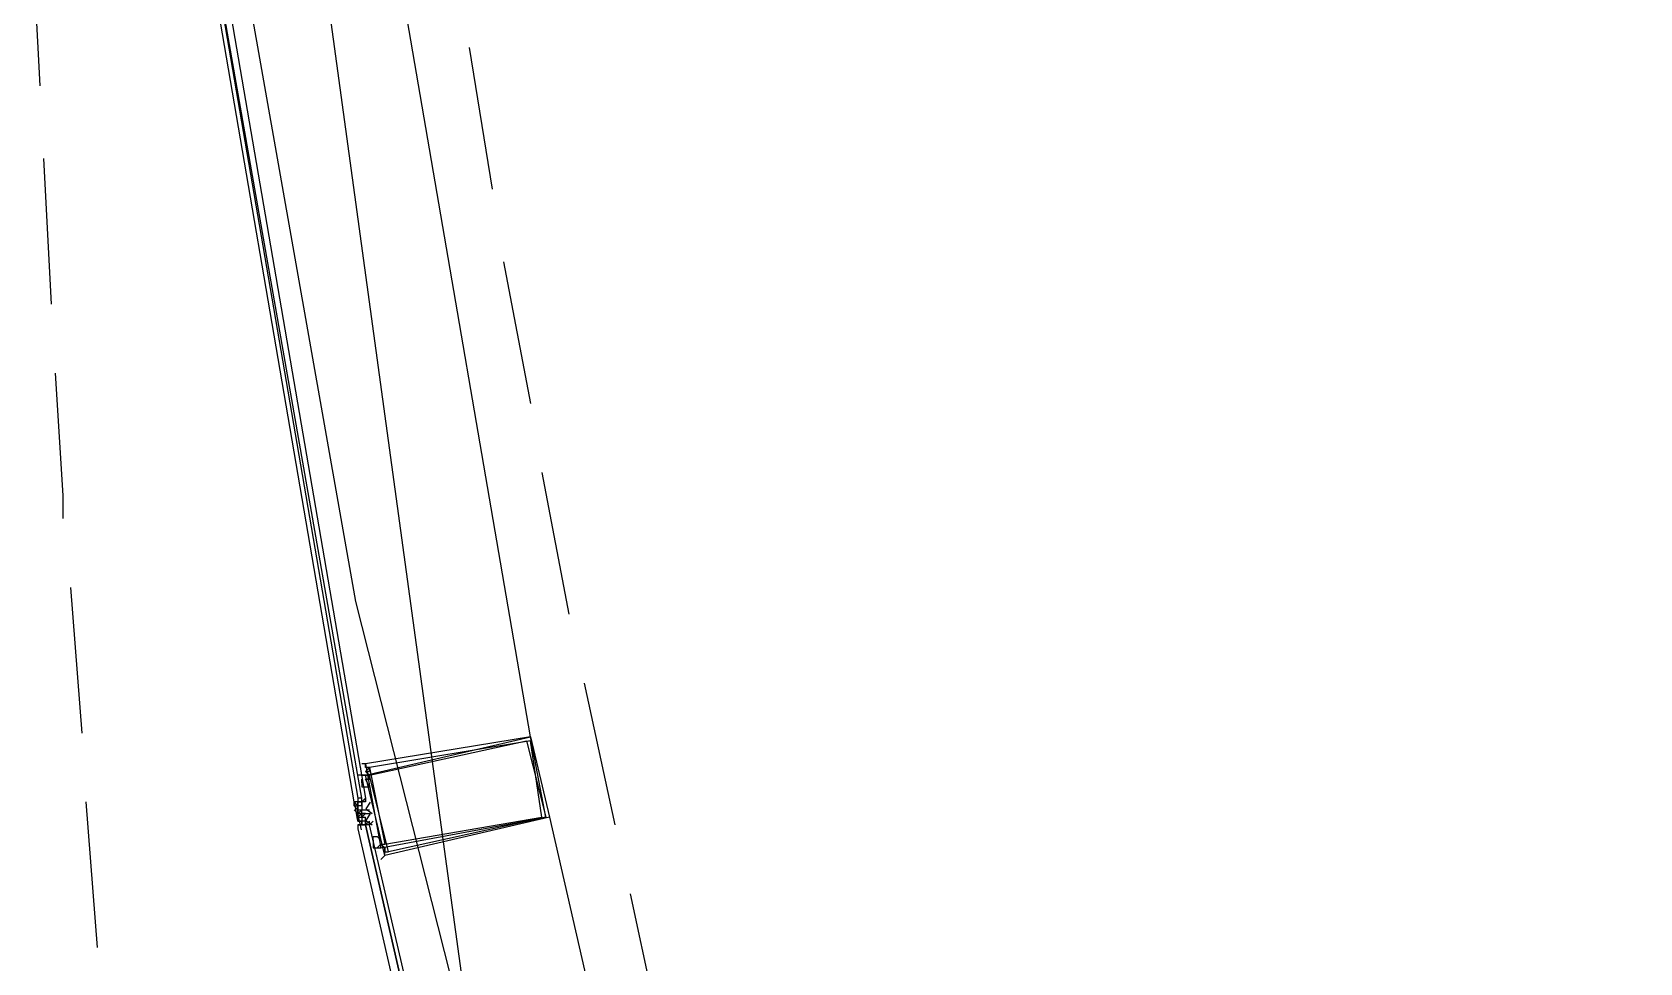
# Model space of a CAD drawing. Header units: feet. Extents: x -84 to 198, y -22 to 181.
# Drawn here: x 13.31 to 18.9, y 50.51 to 53.75 of the extents above; entities that cross this region are included whole.
import ezdxf

# ---------------------------------------------------------------- set-up
doc = ezdxf.new("R2010")
doc.units = ezdxf.units.FT
doc.layers.add('A-AREA-COMUN', color=252, linetype='CONTINUOUS')
doc.layers.add('A-LINEA', color=7, linetype='CONTINUOUS')

msp = doc.modelspace()

# ---------------------------------------------------------------- linework, layer by layer
at = {"layer": 'A-AREA-COMUN'}
msp.add_lwpolyline([(13.44, 62.8089), (13.952, 54.4889), (14.432, 51.7689), (16.48, 43.68), (16.72, 43.52), (16.72, 42.9156), (17.84, 39.7156), (18.048, 39.68), (18.08, 39.04), (19.392, 36), (20.16, 36), (20.288, 35.52), (20.56, 35.4844), (20.608, 34.8444), (20.832, 34.8444), (20.992, 34.5244), (23.2, 35.8044), (24.32, 35.8044), (26.592, 35.1644)], dxfattribs=at)
at = {"layer": 'A-LINEA'}
for p, q in [((13.4295, 60.4861), (15.0699, 48.4987)), ((15.04, 51.2978), (14.4133, 54.9511)), ((13.3067, 54.0578), (13.3333, 53.5644)), ((14.8267, 53.6978), (14.9067, 53.2044)), ((13.3467, 53.3111), (13.3733, 52.8044)), ((14.9467, 52.9511), (15.04, 52.4578)), ((15.08, 52.2178), (15.1733, 51.7244)), ((13.44, 51.8178), (13.48, 51.3111)), ((15.2267, 51.4844), (15.3333, 50.9911)), ((14.44, 51.1911), (14.44, 51.1911)), ((14.4533, 51.1911), (14.4533, 51.1911)), ((14.4667, 51.1911), (14.4667, 51.1911)), ((13.4933, 51.0711), (13.5333, 50.5644)), ((14.4267, 51.0711), (14.4267, 51.0711)), ((14.4267, 51.0711), (14.44, 51.0578)), ((14.4267, 51.0711), (14.4267, 51.0711)), ((14.4267, 51.0711), (14.4267, 51.0711)), ((14.4267, 51.0711), (14.4267, 51.0711)), ((14.4267, 51.0711), (14.4267, 51.0711)), ((14.4267, 51.0711), (14.4267, 51.0711)), ((14.4267, 51.0711), (14.4267, 51.0578)), ((14.4267, 51.0578), (14.4267, 51.0711)), ((14.4267, 51.0711), (14.4267, 51.0711)), ((14.4267, 51.0711), (14.4267, 51.0711)), ((14.4387, 51.0097), (14.4289, 51.0669)), ((14.44, 51.0711), (14.44, 51.0711)), ((14.44, 51.0711), (14.44, 51.0711)), ((14.44, 51.0711), (14.44, 51.0711)), ((14.44, 51.0711), (14.44, 51.0711)), ((14.44, 51.0711), (14.44, 51.0711)), ((14.44, 51.0711), (14.44, 51.0711)), ((14.44, 51.0711), (14.44, 51.0711)), ((14.44, 51.0711), (14.44, 51.0711)), ((14.4533, 51.0711), (14.44, 51.0711)), ((14.44, 51.0711), (14.44, 51.0578)), ((14.44, 51.0578), (14.44, 51.0711)), ((14.44, 51.0711), (14.44, 51.0578)), ((14.44, 51.0578), (14.44, 51.0711)), ((14.44, 51.0711), (14.44, 51.0711)), ((14.44, 51.0711), (14.44, 51.0711)), ((14.44, 51.0711), (14.44, 51.0711)), ((14.44, 51.0711), (14.44, 51.0711)), ((14.44, 51.0711), (14.44, 51.0711)), ((14.44, 51.0711), (14.44, 51.0711)), ((14.44, 51.0711), (14.4533, 51.0711)), ((14.44, 51.0711), (14.44, 51.0711)), ((14.44, 51.0711), (14.44, 51.0711)), ((14.44, 51.0711), (14.44, 51.0711)), ((14.44, 51.0711), (14.44, 51.0711)), ((14.44, 51.0711), (14.4533, 51.0711)), ((14.44, 51.0711), (14.44, 51.0711)), ((14.44, 51.0711), (14.44, 51.0711)), ((14.44, 51.0711), (14.44, 51.0711)), ((14.44, 51.0711), (14.4533, 51.0711)), ((14.4533, 51.0844), (14.4533, 51.0844)), ((14.4667, 51.0711), (14.4533, 51.0711)), ((14.4533, 51.0711), (14.4533, 51.0711)), ((14.4533, 51.0711), (14.4533, 51.0711)), ((14.4533, 51.0711), (14.4533, 51.0711)), ((14.4533, 51.0711), (14.4533, 51.0711)), ((14.4533, 51.0711), (14.4533, 51.0711)), ((14.4533, 51.0711), (14.4533, 51.0578)), ((14.4533, 51.0711), (14.4533, 51.0711)), ((14.4533, 51.0711), (14.4533, 51.0711)), ((14.4533, 51.0711), (14.4533, 51.0711)), ((14.4533, 51.0711), (14.4533, 51.0711)), ((14.4667, 51.0711), (14.4533, 51.0711)), ((14.4533, 51.0711), (14.4533, 51.0711)), ((14.4667, 51.0711), (14.4533, 51.0711)), ((14.4533, 51.0711), (14.4533, 51.0711)), ((14.4533, 51.0711), (14.4533, 51.0711)), ((14.4533, 51.0711), (14.4533, 51.0711)), ((14.4533, 51.0711), (14.4533, 51.0711)), ((14.4533, 51.0578), (14.4533, 51.0711)), ((14.4533, 51.0711), (14.4533, 51.0711)), ((14.4533, 51.0711), (14.4533, 51.0711)), ((14.4667, 51.0844), (14.4667, 51.0711)), ((14.4667, 51.0844), (14.4667, 51.0711)), ((14.4667, 51.0711), (14.4667, 51.0844)), ((14.4667, 51.0711), (14.4667, 51.0711)), ((14.4667, 51.0711), (14.4667, 51.0711)), ((14.4667, 51.0711), (14.4667, 51.0711)), ((14.4667, 51.0711), (14.4667, 51.0711)), ((14.4667, 51.0711), (14.4667, 51.0711)), ((14.4267, 51.0578), (14.4267, 51.0578)), ((14.4267, 51.0578), (14.4267, 51.0578)), ((14.4267, 51.0578), (14.4267, 51.0578)), ((14.4267, 51.0578), (14.44, 51.0578)), ((14.4267, 51.0578), (14.44, 51.0578)), ((14.4267, 51.0578), (14.44, 51.0444)), ((14.4267, 51.0578), (14.4267, 51.0578)), ((14.4267, 51.0578), (14.44, 51.0578)), ((14.4267, 51.0578), (14.4267, 51.0578)), ((14.4267, 51.0444), (14.44, 51.0311)), ((14.4528, 50.9745), (14.4398, 51.031)), ((14.44, 51.0578), (14.44, 51.0578)), ((14.44, 51.0578), (14.44, 51.0578)), ((14.44, 51.0578), (14.44, 51.0578)), ((14.44, 51.0578), (14.44, 51.0578)), ((14.44, 51.0578), (14.44, 51.0578)), ((14.44, 51.0578), (14.44, 51.0578)), ((14.44, 51.0578), (14.44, 51.0578)), ((14.44, 51.0578), (14.44, 51.0578)), ((14.44, 51.0578), (14.44, 51.0578)), ((14.44, 51.0578), (14.44, 51.0578)), ((14.44, 51.0578), (14.44, 51.0578)), ((14.44, 51.0578), (14.44, 51.0578)), ((14.44, 51.0578), (14.44, 51.0578)), ((14.44, 51.0578), (14.44, 51.0578)), ((14.44, 51.0578), (14.44, 51.0578)), ((14.44, 51.0578), (14.44, 51.0578)), ((14.44, 51.0578), (14.44, 51.0578)), ((14.44, 51.0578), (14.44, 51.0578)), ((14.44, 51.0578), (14.44, 51.0578)), ((14.44, 51.0578), (14.44, 51.0578)), ((14.44, 51.0578), (14.44, 51.0578)), ((14.44, 51.0578), (14.44, 51.0578)), ((14.44, 51.0578), (14.44, 51.0578)), ((14.44, 51.0578), (14.44, 51.0578)), ((14.44, 51.0578), (14.44, 51.0578)), ((14.44, 51.0578), (14.44, 51.0578)), ((14.44, 51.0444), (14.44, 51.0578)), ((14.44, 51.0578), (14.44, 51.0578)), ((14.44, 51.0444), (14.44, 51.0578)), ((14.44, 51.0578), (14.44, 51.0578)), ((14.44, 51.0444), (14.44, 51.0444)), ((14.44, 51.0311), (14.44, 51.0444)), ((14.44, 51.0311), (14.44, 51.0444)), ((14.44, 51.0444), (14.44, 51.0311)), ((14.44, 51.0444), (14.44, 51.0444)), ((14.44, 51.0444), (14.44, 51.0444)), ((14.44, 51.0444), (14.44, 51.0444)), ((14.44, 51.0444), (14.44, 51.0444)), ((14.44, 51.0444), (14.44, 51.0444)), ((14.44, 51.0444), (14.44, 51.0444)), ((14.44, 51.0444), (14.44, 51.0444)), ((14.44, 51.0444), (14.44, 51.0444)), ((14.44, 51.0444), (14.4533, 51.0444)), ((14.44, 51.0444), (14.44, 51.0444)), ((14.44, 51.0444), (14.44, 51.0444)), ((14.44, 51.0444), (14.44, 51.0444)), ((14.44, 51.0444), (14.44, 51.0444)), ((14.44, 51.0444), (14.44, 51.0444)), ((14.44, 51.0444), (14.44, 51.0444)), ((14.44, 51.0444), (14.44, 51.0444)), ((14.44, 51.0444), (14.44, 51.0444)), ((14.44, 51.0444), (14.44, 51.0444)), ((14.44, 51.0444), (14.44, 51.0444)), ((14.44, 51.0444), (14.44, 51.0444)), ((14.44, 51.0444), (14.44, 51.0444)), ((14.44, 51.0444), (14.44, 51.0444)), ((14.44, 51.0444), (14.44, 51.0444)), ((14.44, 51.0444), (14.4533, 51.0444)), ((14.44, 51.0444), (14.44, 51.0444)), ((14.44, 51.0444), (14.44, 51.0444)), ((14.44, 51.0444), (14.44, 51.0444)), ((14.44, 51.0444), (14.44, 51.0444)), ((14.44, 51.0444), (14.44, 51.0444)), ((14.44, 51.0444), (14.44, 51.0444)), ((14.44, 51.0311), (14.44, 51.0311)), ((14.44, 51.0311), (14.44, 51.0311)), ((14.44, 51.0311), (14.44, 51.0311)), ((14.44, 51.0311), (14.44, 51.0311)), ((14.44, 51.0311), (14.44, 51.0311)), ((14.44, 51.0311), (14.44, 51.0311)), ((14.44, 51.0311), (14.44, 51.0311)), ((14.44, 51.0311), (14.44, 51.0311)), ((14.44, 51.0178), (14.44, 51.0311)), ((14.44, 51.0311), (14.44, 51.0311)), ((14.44, 51.0311), (14.44, 51.0311)), ((14.44, 51.0311), (14.44, 51.0311)), ((14.44, 51.0311), (14.44, 51.0311)), ((14.44, 51.0311), (14.44, 51.0311)), ((14.44, 51.0311), (14.44, 51.0311)), ((14.44, 51.0311), (14.44, 51.0311)), ((14.44, 51.0311), (14.44, 51.0311)), ((14.44, 51.0311), (14.4533, 51.0311)), ((14.44, 51.0311), (14.44, 51.0311)), ((14.44, 51.0311), (14.4533, 51.0311)), ((14.44, 51.0311), (14.44, 51.0311)), ((14.44, 51.0311), (14.44, 51.0311)), ((14.44, 51.0311), (14.44, 51.0311)), ((14.44, 51.0311), (14.44, 51.0311)), ((14.44, 51.0311), (14.44, 51.0311)), ((14.44, 51.0311), (14.44, 51.0311)), ((14.44, 51.0311), (14.44, 51.0311)), ((14.44, 51.0311), (14.44, 51.0311)), ((14.44, 51.0311), (14.44, 51.0311)), ((14.44, 51.0311), (14.4533, 51.0311)), ((14.44, 51.0311), (14.44, 51.0311)), ((14.44, 51.0311), (14.44, 51.0311)), ((14.4533, 51.0311), (14.44, 51.0178)), ((14.44, 51.0311), (14.44, 51.0311)), ((14.44, 51.0311), (14.44, 51.0311)), ((14.44, 51.0311), (14.44, 51.0311)), ((14.44, 51.0311), (14.44, 51.0311)), ((14.44, 51.0311), (14.44, 51.0311)), ((14.44, 51.0311), (14.44, 51.0311)), ((14.44, 51.0311), (14.44, 51.0311)), ((14.44, 51.0311), (14.44, 51.0311)), ((14.44, 51.0311), (14.44, 51.0311)), ((14.44, 51.0311), (14.44, 51.0311)), ((14.44, 51.0311), (14.4533, 51.0311)), ((14.44, 51.0311), (14.4533, 51.0311)), ((14.44, 51.0311), (14.44, 51.0311)), ((14.44, 51.0311), (14.4533, 51.0311)), ((14.44, 51.0311), (14.4533, 51.0311)), ((14.44, 51.0311), (14.44, 51.0311)), ((14.44, 51.0311), (14.44, 51.0311)), ((14.44, 51.0311), (14.44, 51.0311)), ((14.44, 51.0311), (14.44, 51.0311)), ((14.44, 51.0311), (14.44, 51.0311)), ((14.44, 51.0178), (14.44, 51.0311)), ((14.44, 51.0178), (14.44, 51.0311)), ((14.44, 51.0044), (14.44, 51.0178)), ((14.44, 51.0178), (14.44, 51.0178)), ((14.44, 51.0178), (14.44, 51.0178)), ((14.44, 51.0178), (14.44, 51.0178)), ((14.44, 51.0178), (14.44, 51.0178)), ((14.44, 51.0178), (14.44, 51.0178)), ((14.44, 51.0178), (14.44, 51.0178)), ((14.44, 51.0178), (14.44, 51.0178)), ((14.44, 51.0178), (14.44, 51.0178)), ((14.44, 51.0178), (14.44, 51.0178)), ((14.44, 51.0178), (14.44, 51.0178)), ((14.44, 51.0178), (14.4533, 51.0178)), ((14.44, 51.0178), (14.44, 51.0178)), ((14.44, 51.0178), (14.44, 51.0178)), ((14.44, 51.0178), (14.44, 51.0178)), ((14.44, 51.0178), (14.44, 51.0178)), ((14.44, 51.0178), (14.44, 51.0178)), ((14.44, 51.0178), (14.44, 51.0178)), ((14.44, 51.0178), (14.44, 51.0178)), ((14.44, 51.0178), (14.44, 51.0178)), ((14.4533, 51.0578), (14.4533, 51.0444)), ((14.4533, 51.0578), (14.4533, 51.0578)), ((14.4533, 51.0578), (14.4533, 51.0578)), ((14.4533, 51.0578), (14.4533, 51.0578)), ((14.4533, 51.0578), (14.4533, 51.0578)), ((14.4533, 51.0578), (14.4533, 51.0578)), ((14.4533, 51.0578), (14.4533, 51.0578)), ((14.4533, 51.0578), (14.4533, 51.0578)), ((14.4533, 51.0578), (14.4533, 51.0578)), ((14.4533, 51.0578), (14.4533, 51.0578)), ((14.4533, 51.0578), (14.4533, 51.0578)), ((14.4533, 51.0578), (14.4533, 51.0578)), ((14.4533, 51.0578), (14.4533, 51.0578)), ((14.4533, 51.0578), (14.4533, 51.0578)), ((14.4533, 51.0578), (14.4533, 51.0578)), ((14.4533, 51.0578), (14.4533, 51.0578)), ((14.4533, 51.0578), (14.4533, 51.0578)), ((14.4533, 51.0578), (14.4533, 51.0578)), ((14.4533, 51.0578), (14.4533, 51.0578)), ((14.4533, 51.0578), (14.4533, 51.0578)), ((14.4533, 51.0578), (14.4533, 51.0578)), ((14.4533, 51.0578), (14.4533, 51.0578)), ((14.4533, 51.0578), (14.4533, 51.0578)), ((14.4533, 51.0578), (14.4533, 51.0578)), ((14.4533, 51.0578), (14.4533, 51.0578)), ((14.4533, 51.0578), (14.4533, 51.0578)), ((14.4533, 51.0444), (14.4533, 51.0444)), ((14.4533, 51.0444), (14.4533, 51.0444)), ((14.4533, 51.0444), (14.4533, 51.0444)), ((14.4533, 51.0444), (14.4533, 51.0444)), ((14.4533, 51.0444), (14.4533, 51.0444)), ((14.4533, 51.0444), (14.4533, 51.0444)), ((14.4533, 51.0444), (14.4533, 51.0444)), ((14.4533, 51.0444), (14.4533, 51.0444)), ((14.4533, 51.0444), (14.4533, 51.0444)), ((14.4533, 51.0444), (14.4533, 51.0444)), ((14.4533, 51.0444), (14.4533, 51.0444)), ((14.4533, 51.0444), (14.4533, 51.0444)), ((14.4533, 51.0444), (14.4533, 51.0444)), ((14.4533, 51.0444), (14.4667, 51.0444)), ((14.4533, 51.0444), (14.4667, 51.0444)), ((14.4533, 51.0444), (14.4533, 51.0444)), ((14.4533, 51.0444), (14.4533, 51.0444)), ((14.4533, 51.0444), (14.4533, 51.0444)), ((14.4533, 51.0444), (14.4533, 51.0444)), ((14.4533, 51.0444), (14.4533, 51.0444)), ((14.4533, 51.0444), (14.4533, 51.0444)), ((14.4533, 51.0444), (14.4533, 51.0444)), ((14.4533, 51.0444), (14.4533, 51.0444)), ((14.4533, 51.0444), (14.4533, 51.0444)), ((14.4533, 51.0444), (14.4533, 51.0444)), ((14.4533, 51.0444), (14.4533, 51.0444)), ((14.4533, 51.0444), (14.4533, 51.0444)), ((14.4533, 51.0444), (14.4533, 51.0444)), ((14.4533, 51.0444), (14.4533, 51.0444)), ((14.4533, 51.0444), (14.4533, 51.0444)), ((14.4533, 51.0444), (14.4533, 51.0444)), ((14.4533, 51.0444), (14.4533, 51.0444)), ((14.4533, 51.0444), (14.4533, 51.0444)), ((14.4533, 51.0444), (14.4533, 51.0444)), ((14.4533, 51.0444), (14.4533, 51.0444)), ((14.4533, 51.0444), (14.4533, 51.0444)), ((14.4533, 51.0444), (14.4533, 51.0444)), ((14.4533, 51.0311), (14.4533, 51.0444)), ((14.4533, 51.0444), (14.4533, 51.0444)), ((14.4533, 51.0311), (14.4533, 51.0444)), ((14.4533, 51.0444), (14.4533, 51.0444)), ((14.4533, 51.0311), (14.4533, 51.0311)), ((14.4667, 51.0311), (14.4533, 51.0311)), ((14.4533, 51.0311), (14.4533, 51.0311)), ((14.4533, 51.0311), (14.4533, 51.0311)), ((14.4533, 51.0311), (14.4533, 51.0311)), ((14.4533, 51.0311), (14.4533, 51.0311)), ((14.4533, 51.0311), (14.4533, 51.0311)), ((14.4533, 51.0311), (14.4533, 51.0311)), ((14.4533, 51.0178), (14.4533, 51.0311)), ((14.4533, 51.0311), (14.4533, 51.0311)), ((14.4533, 51.0311), (14.4533, 51.0311)), ((14.4533, 51.0311), (14.4533, 51.0311)), ((14.4533, 51.0311), (14.4533, 51.0311)), ((14.4533, 51.0311), (14.4533, 51.0311)), ((14.4533, 51.0311), (14.4533, 51.0311)), ((14.4533, 51.0178), (14.4533, 51.0311)), ((14.4533, 51.0311), (14.4533, 51.0311)), ((14.4533, 51.0178), (14.4533, 51.0311)), ((14.4533, 51.0178), (14.4533, 51.0311)), ((14.4533, 51.0311), (14.4533, 51.0311)), ((14.4533, 51.0311), (14.4533, 51.0311)), ((14.4533, 51.0311), (14.4533, 51.0311)), ((14.4533, 51.0311), (14.4533, 51.0311)), ((14.4533, 51.0311), (14.4533, 51.0311)), ((14.4533, 51.0311), (14.4533, 51.0311)), ((14.4533, 51.0311), (14.4533, 51.0311)), ((14.4533, 51.0311), (14.4533, 51.0311)), ((14.4533, 51.0311), (14.4533, 51.0311)), ((14.4533, 51.0311), (14.4533, 51.0311)), ((14.4533, 51.0311), (14.4533, 51.0311)), ((14.4533, 51.0311), (14.4533, 51.0311)), ((14.4533, 51.0311), (14.4533, 51.0311)), ((14.4533, 51.0311), (14.4533, 51.0311)), ((14.4533, 51.0311), (14.4533, 51.0311)), ((14.4533, 51.0311), (14.4533, 51.0311)), ((14.4533, 51.0311), (14.4533, 51.0311)), ((14.4533, 51.0311), (14.4533, 51.0311)), ((14.4533, 51.0311), (14.4533, 51.0311)), ((14.4533, 51.0311), (14.4533, 51.0311)), ((14.4533, 51.0311), (14.4533, 51.0178)), ((14.4533, 51.0311), (14.4533, 51.0178)), ((14.4533, 51.0311), (14.4533, 51.0311)), ((14.4533, 51.0311), (14.4533, 51.0178)), ((14.4533, 51.0311), (14.4533, 51.0311)), ((14.4533, 51.0311), (14.4667, 51.0311)), ((14.4533, 51.0311), (14.4533, 51.0311)), ((14.4533, 51.0311), (14.4533, 51.0311)), ((14.4533, 51.0311), (14.4533, 51.0311)), ((14.4533, 51.0311), (14.4533, 51.0311)), ((14.4533, 51.0311), (14.4533, 51.0311)), ((14.4533, 51.0178), (14.4533, 51.0178)), ((14.4533, 51.0178), (14.4533, 51.0178)), ((14.4533, 51.0178), (14.4533, 51.0178)), ((14.4533, 51.0178), (14.4533, 51.0178)), ((14.4533, 51.0178), (14.4533, 51.0178)), ((14.4533, 51.0178), (14.4533, 51.0178)), ((14.4533, 51.0178), (14.4533, 51.0178)), ((14.4533, 51.0178), (14.4533, 51.0178)), ((14.4533, 51.0178), (14.4533, 51.0178)), ((14.4533, 51.0178), (14.4533, 51.0178)), ((14.4533, 51.0178), (14.4533, 51.0178)), ((14.4533, 51.0178), (14.4533, 51.0178)), ((14.4533, 51.0178), (14.4533, 51.0178)), ((14.4533, 51.0178), (14.4533, 51.0178)), ((14.4533, 51.0178), (14.4533, 51.0178)), ((14.4533, 51.0178), (14.4533, 51.0178)), ((14.4533, 51.0178), (14.4533, 51.0178)), ((14.4533, 51.0178), (14.4533, 51.0178)), ((14.4533, 51.0178), (14.4667, 51.0178)), ((14.4533, 51.0178), (14.4533, 51.0178)), ((14.4533, 51.0178), (14.4667, 51.0178)), ((14.4533, 51.0178), (14.4533, 51.0178)), ((14.4533, 51.0178), (14.4533, 51.0178)), ((14.4533, 51.0178), (14.4533, 51.0178)), ((14.4533, 51.0178), (14.4533, 51.0178)), ((14.4533, 51.0178), (14.4533, 51.0178)), ((14.4533, 51.0178), (14.4533, 51.0178)), ((14.4533, 51.0178), (14.4533, 51.0178)), ((14.4533, 51.0178), (14.4533, 51.0044)), ((14.4533, 51.0178), (14.4533, 51.0044)), ((14.4533, 51.0178), (14.4533, 51.0178)), ((14.4533, 51.0178), (14.4533, 51.0044)), ((14.4533, 51.0178), (14.4533, 51.0044)), ((14.4533, 51.0178), (14.4533, 51.0178)), ((14.4533, 51.0178), (14.4533, 51.0178)), ((14.4533, 51.0178), (14.4533, 51.0178)), ((14.4533, 51.0178), (14.4533, 51.0178)), ((14.4533, 51.0178), (14.4533, 51.0178)), ((14.4533, 51.0178), (14.4533, 51.0178)), ((14.4667, 51.0444), (14.4667, 51.0444)), ((14.4667, 51.0444), (14.4667, 51.0444)), ((14.4667, 51.0444), (14.4667, 51.0444)), ((14.4667, 51.0444), (14.4667, 51.0444)), ((14.4667, 51.0444), (14.4667, 51.0444)), ((14.4667, 51.0444), (14.4667, 51.0444)), ((14.4667, 51.0444), (14.4667, 51.0444)), ((14.4667, 51.0444), (14.4667, 51.0444)), ((14.4667, 51.0311), (14.4667, 51.0311)), ((14.4667, 51.0311), (14.4667, 51.0311)), ((14.4667, 51.0311), (14.4667, 51.0311)), ((14.4667, 51.0311), (14.4667, 51.0311)), ((14.4667, 51.0311), (14.4667, 51.0311)), ((14.4667, 51.0311), (14.4667, 51.0311)), ((14.4667, 51.0311), (14.4667, 51.0311)), ((14.4667, 51.0311), (14.4667, 51.0311)), ((14.4667, 51.0311), (14.4667, 51.0311)), ((14.4667, 51.0311), (14.4667, 51.0311)), ((14.4667, 51.0311), (14.4667, 51.0311)), ((14.4667, 51.0311), (14.4667, 51.0311)), ((14.4667, 51.0311), (14.4667, 51.0311)), ((14.4667, 51.0311), (14.4667, 51.0311)), ((14.4667, 51.0311), (14.4667, 51.0311)), ((14.4667, 51.0044), (14.4667, 51.0178)), ((14.48, 51.0444), (14.48, 51.0444)), ((14.48, 51.0444), (14.48, 51.0444)), ((14.48, 51.0311), (14.48, 51.0311)), ((14.48, 51.0311), (14.48, 51.0311)), ((14.48, 51.0311), (14.48, 51.0311)), ((15.1067, 51.0178), (15.9333, 47.4044)), ((14.44, 51.0044), (14.44, 51.0044)), ((14.4533, 51.0044), (14.44, 51.0044)), ((14.44, 51.0044), (14.44, 51.0044)), ((14.44, 51.0044), (14.44, 51.0044)), ((14.44, 51.0044), (14.44, 51.0044)), ((14.44, 51.0044), (14.44, 51.0044)), ((14.44, 51.0044), (14.4533, 51.0044)), ((14.44, 51.0044), (14.44, 51.0044)), ((14.44, 51.0044), (14.44, 51.0044)), ((14.44, 51.0044), (14.4533, 51.0044)), ((14.44, 51.0044), (14.44, 51.0044)), ((14.44, 51.0044), (14.44, 51.0044)), ((14.44, 51.0044), (14.4533, 51.0044)), ((14.44, 51.0044), (14.44, 51.0044)), ((14.44, 51.0044), (14.44, 51.0044)), ((14.44, 51.0044), (14.4533, 51.0044)), ((14.44, 51.0044), (14.4533, 51.0044)), ((14.44, 50.9911), (14.44, 50.9911)), ((14.44, 50.9911), (14.44, 50.9911)), ((14.44, 50.9911), (14.4533, 50.9911)), ((14.44, 50.9911), (14.44, 50.9911)), ((14.44, 50.9911), (14.44, 50.9911)), ((14.44, 50.9911), (14.44, 50.9911)), ((14.44, 50.9911), (14.4533, 50.9911)), ((14.44, 50.9911), (14.44, 50.9911)), ((14.44, 50.9911), (14.44, 50.9911)), ((14.44, 50.9911), (14.44, 50.9911)), ((14.44, 50.9911), (14.44, 50.9911)), ((14.4533, 51.0044), (14.4533, 51.0044)), ((14.4533, 51.0044), (14.4533, 51.0044)), ((14.4533, 50.9911), (14.4533, 51.0044)), ((14.4533, 51.0044), (14.4533, 51.0044)), ((14.4533, 51.0044), (14.4533, 51.0044)), ((14.4667, 51.0044), (14.4533, 51.0044)), ((14.4533, 51.0044), (14.4533, 51.0044)), ((14.4533, 51.0044), (14.4533, 51.0044)), ((14.4533, 51.0044), (14.4533, 51.0044)), ((14.4533, 51.0044), (14.4533, 51.0044)), ((14.4533, 51.0044), (14.4533, 51.0044)), ((14.4533, 51.0044), (14.4533, 51.0044)), ((14.4667, 51.0044), (14.4533, 51.0044)), ((14.4533, 51.0044), (14.4533, 51.0044)), ((14.4533, 51.0044), (14.4533, 51.0044)), ((14.4533, 51.0044), (14.4533, 50.9911)), ((14.4533, 51.0044), (14.4533, 51.0044)), ((14.4533, 51.0044), (14.4533, 51.0044)), ((14.4533, 51.0044), (14.4533, 51.0044)), ((14.4533, 51.0044), (14.4533, 50.9911)), ((14.4533, 51.0044), (14.4533, 51.0044)), ((14.4533, 50.9911), (14.4533, 51.0044)), ((14.4533, 51.0044), (14.4533, 51.0044)), ((14.4533, 51.0044), (14.4533, 51.0044)), ((14.4533, 51.0044), (14.4533, 51.0044)), ((14.4533, 51.0044), (14.4533, 51.0044)), ((14.4533, 51.0044), (14.4533, 51.0044)), ((14.4667, 50.9911), (14.4533, 50.9911)), ((14.4533, 50.9911), (14.4533, 50.9911)), ((14.4533, 50.9911), (14.4533, 50.9911)), ((14.4533, 50.9911), (14.4533, 50.9911)), ((14.4533, 50.9911), (14.4533, 50.9911)), ((14.4533, 50.9911), (14.4533, 50.9911)), ((14.4533, 50.9911), (14.4533, 50.9911)), ((14.4533, 50.9911), (14.4533, 50.9911)), ((14.4533, 50.9911), (14.4533, 50.9911)), ((14.4533, 50.9911), (14.4533, 50.9911)), ((14.4533, 50.9911), (14.4533, 50.9911)), ((14.4533, 50.9911), (14.4533, 50.9911)), ((14.4533, 50.9911), (14.4533, 50.9911)), ((14.4533, 50.9911), (14.4667, 50.9911)), ((14.4533, 50.9911), (14.4533, 50.9911)), ((14.4533, 50.9911), (14.4533, 50.9911)), ((14.4533, 50.9911), (14.4533, 50.9911)), ((14.4533, 50.9911), (14.4533, 50.9911)), ((14.4533, 50.9911), (14.4533, 50.9911)), ((14.4533, 50.9911), (14.4533, 50.9911)), ((14.4533, 50.9911), (14.4533, 50.9911)), ((14.4533, 50.9911), (14.4667, 50.9911)), ((14.4667, 51.0044), (14.4667, 51.0044)), ((14.4667, 51.0044), (14.4667, 51.0044)), ((14.4667, 51.0044), (14.4667, 51.0044)), ((14.4667, 51.0044), (14.4667, 51.0044)), ((14.4667, 51.0044), (14.4667, 51.0044)), ((14.4667, 51.0044), (14.4667, 51.0044)), ((14.4667, 50.9911), (14.4667, 51.0044)), ((14.4667, 51.0044), (14.4667, 51.0044)), ((14.4667, 51.0044), (14.4667, 51.0044)), ((14.4667, 51.0044), (14.4667, 51.0044)), ((14.4667, 51.0044), (14.4667, 51.0044)), ((14.4667, 51.0044), (14.4667, 51.0044)), ((14.4667, 51.0044), (14.4667, 51.0044)), ((14.4667, 51.0044), (14.4667, 51.0044)), ((14.4667, 51.0044), (14.4667, 51.0044)), ((14.4667, 50.9911), (14.48, 51.0044)), ((14.4667, 51.0044), (14.4667, 51.0044)), ((14.4667, 51.0044), (14.4667, 51.0044)), ((14.4667, 51.0044), (14.4667, 51.0044)), ((14.4667, 51.0044), (14.4667, 51.0044)), ((14.4667, 51.0044), (14.4667, 50.9911)), ((14.4667, 51.0044), (14.4667, 51.0044)), ((14.4667, 51.0044), (14.4667, 51.0044)), ((14.4667, 51.0044), (14.4667, 50.9911)), ((14.4667, 51.0044), (14.4667, 51.0044)), ((14.4667, 51.0044), (14.4667, 51.0044)), ((14.4667, 51.0044), (14.4667, 51.0044)), ((14.4667, 51.0044), (14.4667, 51.0044)), ((14.4667, 51.0044), (14.4667, 51.0044)), ((14.4667, 51.0044), (14.4667, 51.0044)), ((14.4667, 50.9911), (14.4667, 50.9911)), ((14.4667, 50.9911), (14.4667, 50.9911)), ((14.4667, 50.9911), (14.4667, 50.9911)), ((14.4667, 50.9911), (14.4667, 50.9911)), ((14.4667, 50.9911), (14.4667, 50.9911)), ((14.4667, 50.9911), (14.4667, 50.9911)), ((14.4667, 50.9911), (14.4667, 50.9911)), ((14.48, 50.9911), (14.4667, 50.9911)), ((14.4667, 50.9911), (14.4667, 50.9911)), ((14.4667, 50.9911), (14.4667, 50.9911)), ((14.4667, 50.9911), (14.4667, 50.9911)), ((14.4667, 50.9911), (14.4667, 50.9911)), ((14.48, 51.0044), (14.48, 51.0044)), ((14.48, 50.9911), (14.48, 51.0044)), ((14.48, 50.9911), (14.48, 51.0044)), ((14.48, 51.0044), (14.48, 51.0044)), ((14.48, 50.9911), (14.48, 51.0044)), ((14.48, 50.9911), (14.48, 50.9911)), ((14.48, 50.9911), (14.48, 50.9911)), ((14.48, 50.9911), (14.48, 50.9911)), ((14.48, 50.9911), (14.48, 50.9911)), ((14.48, 50.9911), (14.48, 50.9911)), ((14.48, 50.9911), (14.48, 50.9911)), ((14.48, 50.9911), (14.48, 50.9911)), ((14.4933, 51.0044), (14.4933, 51.0044)), ((14.52, 50.9378), (14.52, 50.9378)), ((14.52, 50.9244), (14.52, 50.9244)), ((14.52, 50.9244), (14.52, 50.9244)), ((14.5067, 50.8711), (14.5067, 50.8711)), ((15.3867, 50.7511), (15.4933, 50.2578))]:
    msp.add_line(p, q, dxfattribs=at)
for points in [[(14.4267, 51.0711), (13.76, 54.9644), (13.7733, 54.9644), (14.44, 51.0844), (14.44, 51.0711), (14.4267, 51.0711)], [(14.4533, 51.0711), (14.4533, 51.0844), (13.7733, 54.9644), (13.7867, 54.9644), (13.8, 54.9644), (14.4667, 51.0844), (14.4533, 51.0711)], [(13.3867, 52.5644), (13.4133, 52.1378), (13.4133, 52.0578)], [(15.04, 51.2978), (15.1067, 51.0178), (14.5333, 50.8844), (14.4667, 51.1644), (15.04, 51.2978)], [(15.0933, 51.0178), (15.04, 51.2978), (14.4667, 51.2044), (14.52, 50.9111), (15.0933, 51.0178)], [(15.0267, 51.2844), (15.0933, 51.0178), (14.5467, 50.8978), (14.48, 51.1644), (15.0267, 51.2844)], [(15.08, 51.0178), (15.04, 51.2844), (14.48, 51.1911), (14.5333, 50.9244), (15.08, 51.0178)], [(14.4533, 51.1644), (14.4533, 51.1644), (14.4533, 51.1644), (14.4533, 51.1644), (14.48, 51.1644), (14.48, 51.1644), (14.4667, 51.1778), (14.4667, 51.1778), (14.48, 51.1778), (14.48, 51.1778), (14.48, 51.1778), (14.48, 51.1911), (14.48, 51.1911), (14.48, 51.1911), (14.48, 51.1911), (14.48, 51.1911), (14.4667, 51.1911), (14.4667, 51.1911), (14.4667, 51.2044), (14.4667, 51.2044), (14.4533, 51.2044), (14.4533, 51.2044)], [(14.4667, 51.1778), (14.48, 51.1911), (14.48, 51.1911), (14.4667, 51.1911)], [(14.4533, 51.1378), (14.4533, 51.1378), (14.4533, 51.1244), (14.4533, 51.1244), (14.48, 51.1244), (14.48, 51.1244), (14.4667, 51.1511), (14.4667, 51.1511), (14.48, 51.1511), (14.48, 51.1511), (14.48, 51.1511), (14.48, 51.1511), (14.48, 51.1511), (14.48, 51.1644), (14.48, 51.1644), (14.48, 51.1644), (14.4667, 51.1644), (14.4667, 51.1644), (14.4667, 51.1644), (14.4667, 51.1644), (14.44, 51.1644), (14.44, 51.1644), (14.44, 51.1644)], [(14.4533, 51.1778), (14.4533, 51.1778), (14.4533, 51.1778)], [(14.4533, 51.1378), (14.4533, 51.1511), (14.4533, 51.1511), (14.4533, 51.1511)], [(14.4667, 51.0844), (14.4533, 51.0711), (14.4533, 51.0844), (14.44, 51.0844), (14.44, 51.0711), (14.4267, 51.0711)], [(14.4821, 51.0706), (14.4671, 51.0472), (14.49, 51.0314)], [(14.4533, 51.0578), (14.4533, 51.0578), (14.44, 51.0578), (14.44, 51.0578)], [(14.44, 51.0578), (14.44, 51.0444), (14.4533, 51.0444)], [(14.44, 51.0311), (14.4533, 51.0444), (14.4667, 51.0444), (14.48, 51.0444)], [(14.44, 51.0311), (14.44, 51.0311), (14.4533, 51.0444)], [(14.44, 51.0311), (14.44, 51.0178), (14.4533, 51.0178)], [(14.4533, 51.0311), (14.4533, 51.0311), (14.44, 51.0311)], [(14.44, 51.0178), (14.4533, 51.0311), (14.4533, 51.0178), (14.4667, 51.0311), (14.48, 51.0311)], [(14.4821, 51.0306), (14.4671, 51.0072), (14.49, 50.9914)], [(14.4933, 51.0044), (14.48, 50.9911), (14.4667, 50.9911), (14.4533, 50.9911), (14.44, 50.9911), (14.44, 50.9778)], [(14.44, 50.9778), (15.32, 47.1378), (15.3333, 47.1378), (15.3467, 47.1378), (15.3467, 47.1511), (14.4667, 50.9911), (14.4533, 50.9911), (14.44, 50.9911), (14.44, 50.9778)], [(14.4667, 50.9911), (15.3467, 47.1511), (15.3467, 47.1378), (15.3733, 47.1511), (14.48, 50.9911), (14.4667, 50.9911)], [(14.4933, 50.9378), (14.4933, 50.9378), (14.4933, 50.9511), (14.4933, 50.9511), (14.5067, 50.9511), (14.5067, 50.9511), (14.52, 50.9378), (14.52, 50.9378), (14.52, 50.9378), (14.52, 50.9378), (14.52, 50.9378), (14.52, 50.9378)], [(14.4933, 50.9378), (14.4933, 50.9244), (14.4933, 50.9244), (14.4933, 50.9111), (14.4933, 50.9111), (14.4933, 50.9111), (14.52, 50.9111), (14.52, 50.9111), (14.52, 50.9244), (14.52, 50.9244), (14.52, 50.9244), (14.52, 50.9244), (14.52, 50.9244), (14.5333, 50.9244)], [(14.5067, 50.9111), (14.5067, 50.9111), (14.5067, 50.9111), (14.5067, 50.9111), (14.52, 50.9244), (14.52, 50.9244), (14.5333, 50.9111), (14.5333, 50.9111)], [(14.52, 50.9244), (14.52, 50.9244), (14.52, 50.9244)], [(14.5333, 50.8978), (14.5333, 50.9111), (14.5333, 50.9111), (14.5333, 50.9111), (14.5333, 50.8978), (14.5333, 50.8978)], [(14.5067, 50.8978), (14.5067, 50.8978), (14.5067, 50.8978)], [(14.5067, 50.8844), (14.5067, 50.8844), (14.5067, 50.8844)], [(14.52, 50.8711), (14.5333, 50.8844), (14.5333, 50.8844), (14.5333, 50.8978), (14.5333, 50.8978), (14.5333, 50.8978), (14.5333, 50.8978), (14.5333, 50.8978), (14.5467, 50.8978)]]:
    msp.add_lwpolyline(points, dxfattribs=at)
for points in [[(14.4667, 51.1511), (14.48, 51.1511), (14.48, 51.1511), (14.4667, 51.1511)], [(14.5333, 50.8978), (14.5333, 50.8978), (14.5333, 50.8978), (14.5333, 50.8978)]]:
    msp.add_lwpolyline(points, close=True, dxfattribs=at)

doc.saveas('drawing.dxf')
